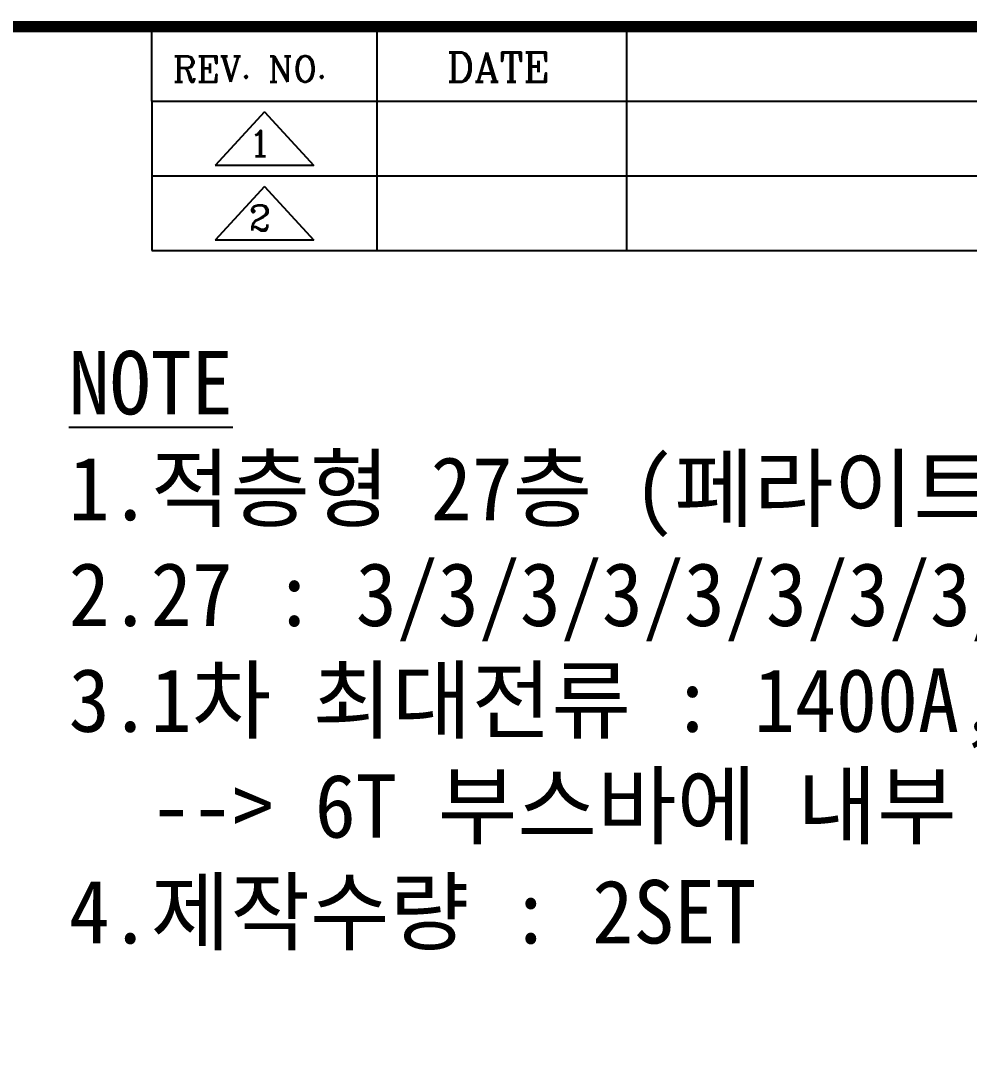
# Model space of a CAD drawing. Header units: millimetres. Extents: x 282 to 14566, y -4134 to 5341.
# Drawn here: x 4120.3 to 4409.4, y 2234.2 to 2553.8 of the extents above; entities that cross this region are included whole.
import ezdxf
from ezdxf.enums import TextEntityAlignment as Align

# ---------------------------------------------------------------- set-up
doc = ezdxf.new("R2010")
doc.units = ezdxf.units.MM
doc.layers.add('FORMAT-1', color=7, linetype='Continuous')
doc.styles.add('HAN', font='')
doc.styles.add('RC', font='ROMANC.SHX')
doc.styles.get('HAN').set_extended_font_data('GulimChe')

# ---------------------------------------------------------------- blocks, each defined once
blk = doc.blocks.new('format-2')
at = {"color": 180}
for p, q in [((447.466, 411.45), (447.466, 416)), ((461.208, 411.45), (461.208, 416)), ((476.441, 411.45), (476.441, 416)), ((447.466, 411.45), (603, 411.45))]:
    blk.add_line(p, q, dxfattribs=at)
at = {"layer": 'FORMAT-1', "color": 7, "const_width": 0.7}
blk.add_lwpolyline([(18, 6), (18, 416), (603, 416), (603, 6)], close=True, dxfattribs=at)
at = {"color": 2, "style": 'RC'}
for s, height, p in [('REV. NO.', 1.56, (448.727, 412.647)), ('DATE', 1.7875, (465.452, 412.639))]:
    blk.add_text(s, height=height, dxfattribs=at).set_placement(p)
at = {"style": 'HAN'}
for tag, height, p in [('MODEL-NAME', 3, (574.595, 32.525)), ('PART-NAME', 3, (574.595, 27.294)), ('SCALE', 2.7, (509.308, 27.294)), ('PART-NO', 3, (574.595, 22.014)), ('DRA-BY', 3, (449.22, 20.442)), ('CH-BY', 3, (465.709, 20.442)), ('APP-BY', 3, (482.197, 20.442)), ('관련업체명', 3, (524.095, 10.292)), ('DRA-DATE', 2.5, (449.22, 8.475)), ('CH-DATE', 2.5, (465.709, 8.475)), ('APP-DATE', 2.5, (482.197, 8.475))]:
    blk.add_attdef(tag, text='', height=height, dxfattribs=at).set_placement(p, align=Align.MIDDLE_CENTER)
blk = doc.blocks.new('re2')
at = {"color": 180}
for p, q in [((0, 0), (0, -4.55)), ((6.871, -0.637), (3.864, -3.913)), ((6.871, -0.637), (9.878, -3.913)), ((13.742, -4.55), (13.742, 0)), ((28.975, -4.55), (28.975, 0)), ((9.878, -3.913), (3.864, -3.913)), ((0, -4.55), (155.534, -4.55))]:
    blk.add_line(p, q, dxfattribs=at)
at = {"color": 2, "style": 'RC', "oblique": 15}
blk.add_attdef('-1', text='', height=1.56, dxfattribs=at).set_placement((9.369, -1.66), align=Align.MIDDLE_LEFT)
at = {"color": 2, "style": 'HAN'}
for tag, p in [('REV.-DATE', (21.358, -2.275)), ('DRA.BY', (115.87, -2.275)), ('CH.BY', (131.065, -2.275)), ('APP.BY', (147.089, -2.275))]:
    blk.add_attdef(tag, text='', height=2.5, dxfattribs=at).set_placement(p, align=Align.MIDDLE_CENTER)
blk.add_attdef('DESCRIPTION-OF-REVISION', text='', height=2.5, dxfattribs=at).set_placement((31.613, -2.275), align=Align.MIDDLE_LEFT)
at = {"color": 2, "style": 'RC', "oblique": 15}
blk.add_attdef('REV.NO', text='', height=1.56, dxfattribs=at).set_placement((6.588, -2.557), align=Align.MIDDLE_CENTER)

msp = doc.modelspace()

# ---------------------------------------------------------------- block references
at = {"xscale": 5, "yscale": 5, "zscale": 5}
msp.add_blockref('format-2', (1922.876, 472.022), dxfattribs=at)
ref = msp.add_blockref('re2', (4160.205, 2529.272), dxfattribs=dict(xscale=5, yscale=5, zscale=5))
ref.add_attrib('REV.NO', '1', dxfattribs={"color": 2, "height": 7.8, "style": 'RC'}).set_placement((4193.147, 2516.485), align=Align.MIDDLE_CENTER)
ref = msp.add_blockref('re2', (4160.205, 2506.522), dxfattribs=dict(xscale=5, yscale=5, zscale=5))
ref.add_attrib('REV.NO', '2', dxfattribs={"color": 2, "height": 7.8, "style": 'RC'}).set_placement((4193.147, 2493.735), align=Align.MIDDLE_CENTER)

# ---------------------------------------------------------------- texts
at = {"color": 2, "insert": (4134.846, 2453.159), "char_height": 19.3536, "attachment_point": 1, "style": 'HAN'}
msp.add_mtext_dynamic_manual_height_columns('{\\LNOTE}\\P1.적층형 27층 (페라이트 코아 UU120C조합)_중족단면적 96cm^ 2 \\P2.27 : 3/3/3/3/3/3/3/3/…….(9:1) 구조로 적층\\P3.1차 최대전류 : 1400A, 2차 최대 전류: 12600A\\P  --> 6T 부스바에 내부 냉각 들어간 구조의 판을 적용함.\\P{\\C1;4.제작수량 : 2SET}', width=762.71533, gutter_width=769.295, heights=[376.254], dxfattribs=at)

doc.saveas('drawing.dxf')
